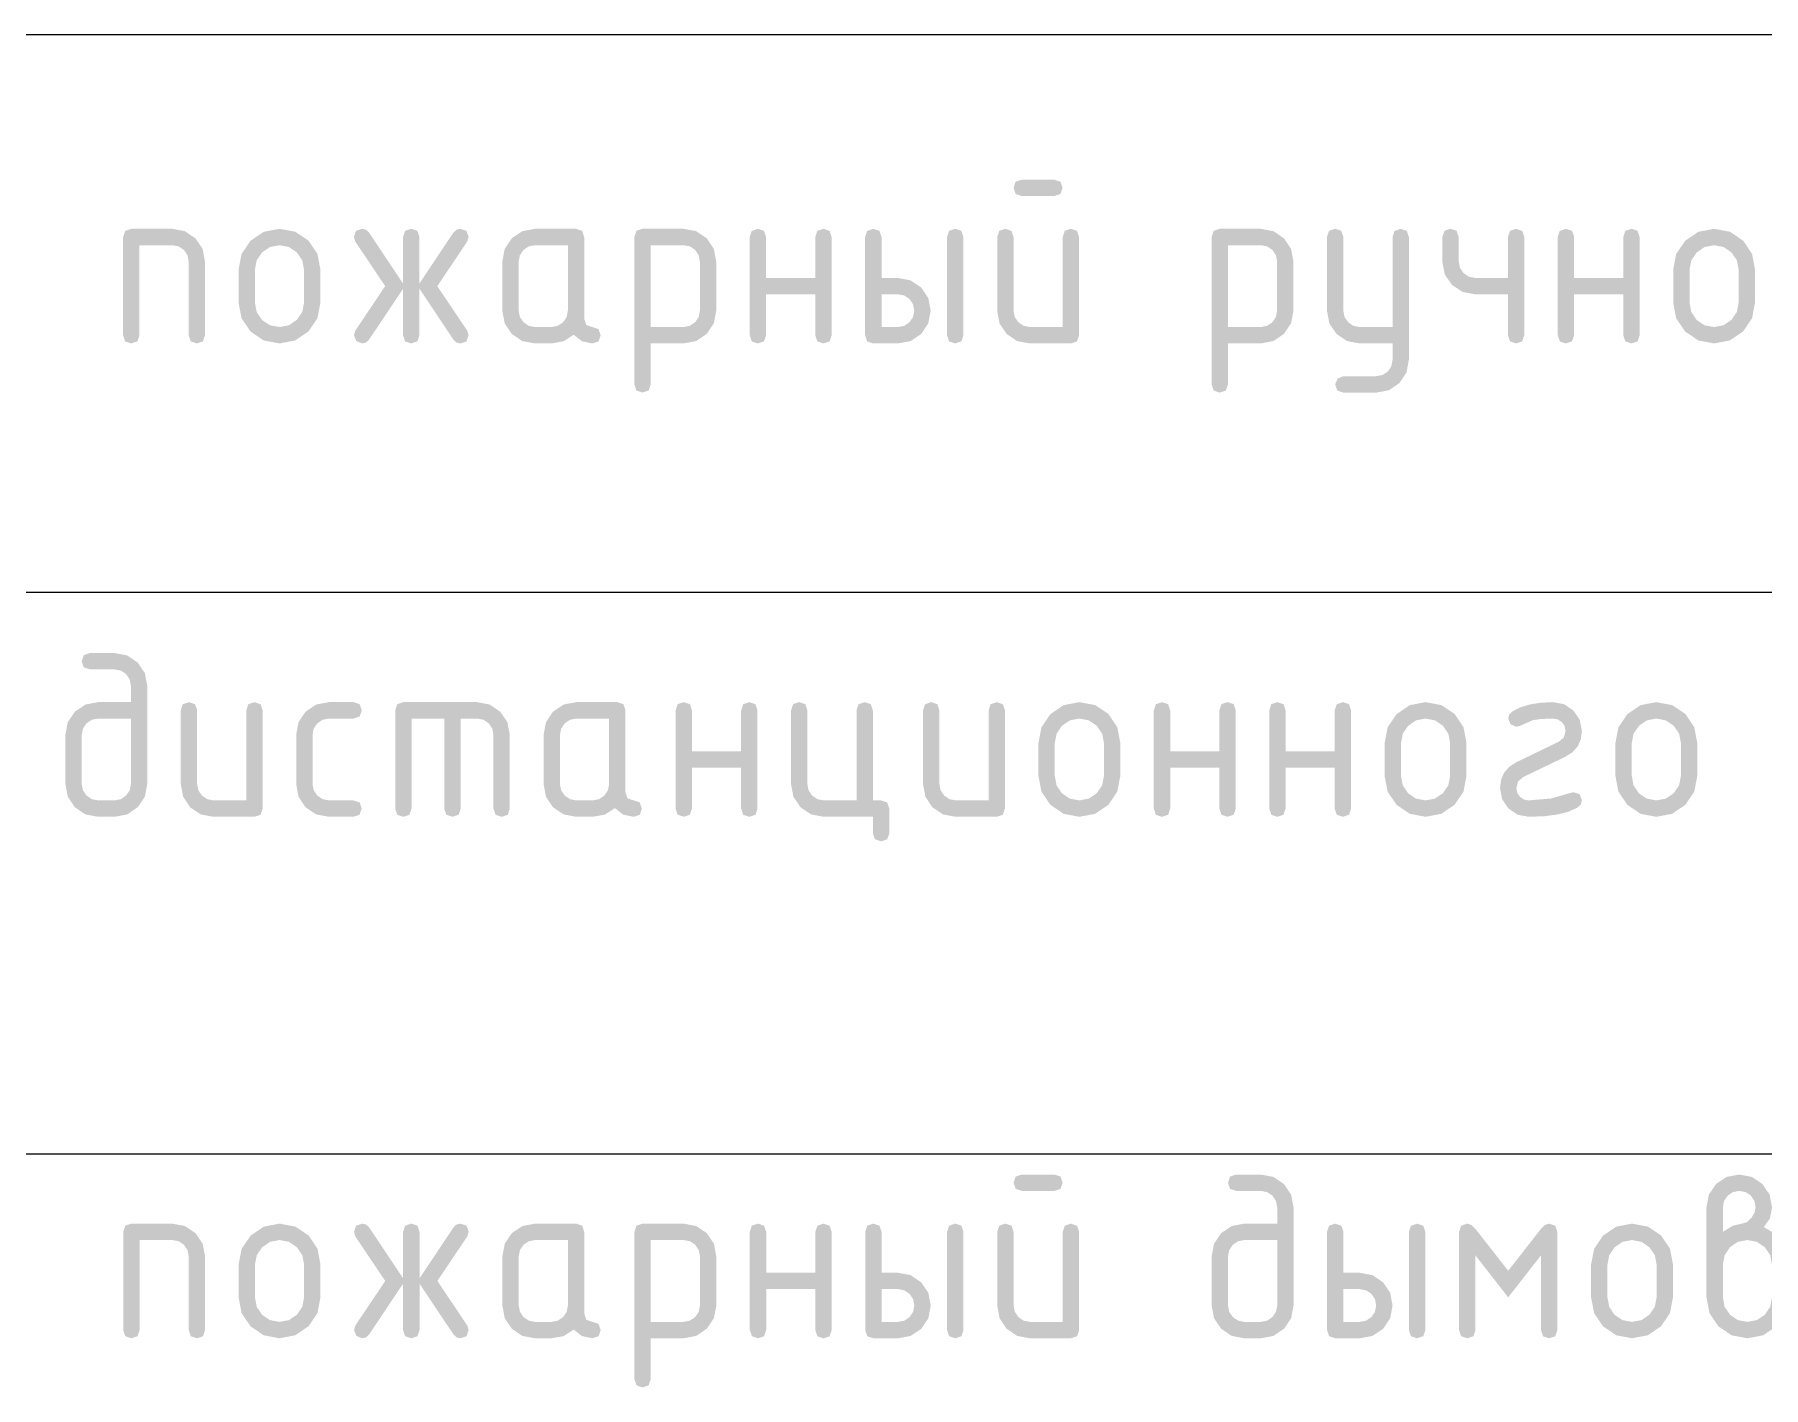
# Model space of a CAD drawing. Header units: millimetres. Extents: x 0 to 420, y 0 to 297.
# Drawn here: x 47.54 to 65.78, y 17.94 to 32.22 of the extents above; entities that cross this region are included whole.
import ezdxf

# ---------------------------------------------------------------- set-up
doc = ezdxf.new("R2010")
doc.units = ezdxf.units.MM

msp = doc.modelspace()

# ---------------------------------------------------------------- hatches: boundary and pattern name
h = msp.add_hatch(color=7)
h.paths.add_polyline_path([(58.564304, 30.079377), (58.564304, 29.042541), (58.542531, 28.977566), (58.477764, 28.956), (58.046162, 28.956), (57.911872, 28.980873), (57.80032, 29.05577), (57.725424, 29.167322), (57.70055, 29.301612), (57.70055, 30.079377), (57.722047, 30.144144), (57.78654, 30.165917), (57.851307, 30.144144), (57.87308, 30.079377), (57.87308, 29.301612), (57.885621, 29.235742), (57.923792, 29.179793), (57.980016, 29.141622), (58.046162, 29.129081), (58.391774, 29.129081), (58.391774, 30.079377), (58.413271, 30.144144), (58.477764, 30.165917), (58.542531, 30.144144)], flags=0)
h.paths.add_polyline_path([(58.30358, 30.511529), (57.959621, 30.511529), (57.894647, 30.533027), (57.87308, 30.597519), (57.894647, 30.662287), (57.959621, 30.68406), (58.30358, 30.68406), (58.368347, 30.662287), (58.39012, 30.597519), (58.368347, 30.533027)], flags=0)
for points in [[(48.479306, 29.042541), (48.479306, 30.079377), (48.500804, 30.144144), (48.565296, 30.165917), (48.997449, 30.165917), (49.130567, 30.140699), (49.242188, 30.065045), (49.317843, 29.953424), (49.343061, 29.820305), (49.343061, 29.042541), (49.321288, 28.977566), (49.25652, 28.956), (49.192028, 28.977566), (49.17053, 29.042541), (49.17053, 29.820305), (49.157852, 29.887554), (49.12037, 29.943226), (49.064697, 29.980433), (48.997449, 29.992836), (48.651837, 29.992836), (48.651837, 29.042541), (48.630064, 28.977566), (48.565296, 28.956), (48.500804, 28.977566)], [(51.432332, 29.533122), (51.072388, 28.994034), (51.041865, 28.965508), (51.000179, 28.956), (50.939546, 28.981356), (50.91419, 29.042541), (50.928521, 29.091048), (51.243816, 29.560683), (50.928521, 30.03087), (50.91419, 30.079377), (50.935687, 30.144144), (51.000179, 30.165917), (51.041865, 30.156409), (51.072388, 30.127884), (51.432332, 29.588244), (51.432332, 30.079377), (51.453898, 30.144144), (51.518873, 30.165917), (51.583641, 30.144144), (51.605414, 30.079377), (51.605414, 29.588244), (51.965357, 30.127884), (51.995605, 30.156409), (52.037015, 30.165917), (52.101783, 30.144144), (52.123556, 30.079377), (52.109224, 30.03087), (51.793929, 29.560683), (52.109224, 29.091048), (52.123556, 29.042541), (52.101783, 28.977566), (52.037015, 28.956), (51.995605, 28.965508), (51.965357, 28.994034), (51.605414, 29.533122), (51.605414, 29.042541), (51.583641, 28.977566), (51.518873, 28.956), (51.453898, 28.977566), (51.432332, 29.042541)], [(55.262734, 29.474693), (55.262734, 29.042541), (55.240961, 28.977566), (55.176193, 28.956), (55.111701, 28.977566), (55.090204, 29.042541), (55.090204, 30.079377), (55.111701, 30.144144), (55.176193, 30.165917), (55.240961, 30.144144), (55.262734, 30.079377), (55.262734, 29.647224), (55.781428, 29.647224), (55.781428, 30.079377), (55.802925, 30.144144), (55.867417, 30.165917), (55.932185, 30.144144), (55.953958, 30.079377), (55.953958, 29.042541), (55.932185, 28.977566), (55.867417, 28.956), (55.802925, 28.977566), (55.781428, 29.042541), (55.781428, 29.474693)], [(61.871336, 28.780713), (61.871336, 28.956), (61.525724, 28.956), (61.391434, 28.981218), (61.279882, 29.056872), (61.204985, 29.168493), (61.180112, 29.301612), (61.180112, 30.079377), (61.201609, 30.144144), (61.266101, 30.165917), (61.330869, 30.144144), (61.352642, 30.079377), (61.352642, 29.301612), (61.365182, 29.235742), (61.403354, 29.179793), (61.459578, 29.141622), (61.525724, 29.129081), (61.871336, 29.129081), (61.871336, 30.079377), (61.892833, 30.144144), (61.957325, 30.165917), (62.022093, 30.144144), (62.043866, 30.079377), (62.043866, 28.782918), (62.019061, 28.6498), (61.944647, 28.538179), (61.834542, 28.462524), (61.702113, 28.437306), (61.352642, 28.437306), (61.287668, 28.459079), (61.266101, 28.523847), (61.292009, 28.584481), (61.352642, 28.610388), (61.698254, 28.610388), (61.765502, 28.622652), (61.821175, 28.658895), (61.858658, 28.71381)], [(63.261308, 30.079377), (63.261308, 29.042541), (63.239535, 28.977566), (63.174767, 28.956), (63.110275, 28.977566), (63.088777, 29.042541), (63.088777, 29.474693), (62.743166, 29.474693), (62.610529, 29.499498), (62.498977, 29.573912), (62.422841, 29.683466), (62.397554, 29.813691), (62.397554, 30.079377), (62.419051, 30.144144), (62.483543, 30.165917), (62.548311, 30.144144), (62.570084, 30.079377), (62.570084, 29.820305), (62.582624, 29.75416), (62.620796, 29.697936), (62.67702, 29.659764), (62.743166, 29.647224), (63.088777, 29.647224), (63.088777, 30.079377), (63.110275, 30.144144), (63.174767, 30.165917), (63.239535, 30.144144)], [(63.787526, 29.474693), (63.787526, 29.042541), (63.765753, 28.977566), (63.700985, 28.956), (63.636493, 28.977566), (63.614995, 29.042541), (63.614995, 30.079377), (63.636493, 30.144144), (63.700985, 30.165917), (63.765753, 30.144144), (63.787526, 30.079377), (63.787526, 29.647224), (64.306219, 29.647224), (64.306219, 30.079377), (64.327717, 30.144144), (64.392209, 30.165917), (64.456977, 30.144144), (64.47875, 30.079377), (64.47875, 29.042541), (64.456977, 28.977566), (64.392209, 28.956), (64.327717, 28.977566), (64.306219, 29.042541), (64.306219, 29.474693)], [(49.951096, 25.084043), (49.951096, 24.047207), (49.929323, 23.982233), (49.864556, 23.960667), (49.432954, 23.960667), (49.298664, 23.98554), (49.187112, 24.060437), (49.112216, 24.171989), (49.087342, 24.306279), (49.087342, 25.084043), (49.10884, 25.148811), (49.173332, 25.170584), (49.2381, 25.148811), (49.259873, 25.084043), (49.259873, 24.306279), (49.272413, 24.240408), (49.310584, 24.18446), (49.366808, 24.146288), (49.432954, 24.133748), (49.778566, 24.133748), (49.778566, 25.084043), (49.800063, 25.148811), (49.864556, 25.170584), (49.929323, 25.148811)], [(50.477314, 24.824972), (50.477314, 24.306279), (50.489854, 24.240408), (50.528026, 24.18446), (50.58425, 24.146288), (50.650396, 24.133748), (50.909467, 24.133748), (50.974235, 24.111975), (50.996008, 24.047207), (50.974235, 23.982233), (50.909467, 23.960667), (50.650396, 23.960667), (50.516106, 23.98554), (50.404554, 24.060437), (50.329657, 24.171989), (50.304784, 24.306279), (50.304784, 24.824972), (50.329657, 24.958573), (50.404554, 25.070263), (50.516106, 25.145435), (50.650396, 25.170584), (50.909467, 25.170584), (50.974235, 25.148811), (50.996008, 25.084043), (50.974235, 25.019069), (50.909467, 24.997503), (50.650396, 24.997503), (50.583354, 24.984756), (50.527475, 24.946791), (50.489785, 24.891049)], [(51.435452, 25.170584), (52.213217, 25.170584), (52.346335, 25.145366), (52.457956, 25.069712), (52.53361, 24.958091), (52.558829, 24.824972), (52.558829, 24.047207), (52.537056, 23.982233), (52.472288, 23.960667), (52.407796, 23.982233), (52.386298, 24.047207), (52.386298, 24.824972), (52.37362, 24.89222), (52.336138, 24.947893), (52.280465, 24.9851), (52.213217, 24.997503), (52.040686, 24.997503), (52.040686, 24.047207), (52.018913, 23.982233), (51.954145, 23.960667), (51.889171, 23.982233), (51.867605, 24.047207), (51.867605, 24.997503), (51.521993, 24.997503), (51.521993, 24.047207), (51.50022, 23.982233), (51.435452, 23.960667), (51.37096, 23.982233), (51.349462, 24.047207), (51.349462, 25.084043), (51.37096, 25.148811)], [(54.480565, 24.47936), (54.480565, 24.047207), (54.458792, 23.982233), (54.394024, 23.960667), (54.329532, 23.982233), (54.308035, 24.047207), (54.308035, 25.084043), (54.329532, 25.148811), (54.394024, 25.170584), (54.458792, 25.148811), (54.480565, 25.084043), (54.480565, 24.651891), (54.999259, 24.651891), (54.999259, 25.084043), (55.020756, 25.148811), (55.085248, 25.170584), (55.150016, 25.148811), (55.171789, 25.084043), (55.171789, 24.047207), (55.150016, 23.982233), (55.085248, 23.960667), (55.020756, 23.982233), (54.999259, 24.047207), (54.999259, 24.47936)], [(56.475771, 24.133748), (56.540539, 24.111975), (56.562312, 24.047207), (56.562312, 23.787585), (56.540539, 23.723093), (56.475771, 23.701595), (56.410797, 23.723093), (56.389231, 23.787585), (56.389231, 23.960667), (55.871088, 23.960667), (55.736798, 23.985885), (55.625246, 24.061539), (55.55035, 24.17316), (55.525476, 24.306279), (55.525476, 25.084043), (55.546974, 25.148811), (55.611466, 25.170584), (55.676234, 25.148811), (55.698007, 25.084043), (55.698007, 24.306279), (55.710547, 24.240408), (55.748718, 24.18446), (55.804942, 24.146288), (55.871088, 24.133748), (56.2167, 24.133748), (56.2167, 25.084043), (56.238198, 25.148811), (56.30269, 25.170584), (56.367458, 25.148811), (56.389231, 25.084043), (56.389231, 24.133748)], [(57.782135, 25.084043), (57.782135, 24.047207), (57.760362, 23.982233), (57.695594, 23.960667), (57.263993, 23.960667), (57.129703, 23.98554), (57.018151, 24.060437), (56.943254, 24.171989), (56.918381, 24.306279), (56.918381, 25.084043), (56.939878, 25.148811), (57.00437, 25.170584), (57.069138, 25.148811), (57.090911, 25.084043), (57.090911, 24.306279), (57.103451, 24.240408), (57.141623, 24.18446), (57.197847, 24.146288), (57.263993, 24.133748), (57.609605, 24.133748), (57.609605, 25.084043), (57.631102, 25.148811), (57.695594, 25.170584), (57.760362, 25.148811)], [(59.525795, 24.47936), (59.525795, 24.047207), (59.504022, 23.982233), (59.439254, 23.960667), (59.374762, 23.982233), (59.353264, 24.047207), (59.353264, 25.084043), (59.374762, 25.148811), (59.439254, 25.170584), (59.504022, 25.148811), (59.525795, 25.084043), (59.525795, 24.651891), (60.044488, 24.651891), (60.044488, 25.084043), (60.065986, 25.148811), (60.130478, 25.170584), (60.195246, 25.148811), (60.217019, 25.084043), (60.217019, 24.047207), (60.195246, 23.982233), (60.130478, 23.960667), (60.065986, 23.982233), (60.044488, 24.047207), (60.044488, 24.47936)], [(60.743236, 24.47936), (60.743236, 24.047207), (60.721463, 23.982233), (60.656696, 23.960667), (60.592203, 23.982233), (60.570706, 24.047207), (60.570706, 25.084043), (60.592203, 25.148811), (60.656696, 25.170584), (60.721463, 25.148811), (60.743236, 25.084043), (60.743236, 24.651891), (61.26193, 24.651891), (61.26193, 25.084043), (61.283427, 25.148811), (61.347919, 25.170584), (61.412687, 25.148811), (61.43446, 25.084043), (61.43446, 24.047207), (61.412687, 23.982233), (61.347919, 23.960667), (61.283427, 23.982233), (61.26193, 24.047207), (61.26193, 24.47936)], [(63.782803, 24.219738), (63.847571, 24.19824), (63.869344, 24.133748), (63.857079, 24.0891), (63.820837, 24.056027), (63.726467, 24.014152), (63.609515, 23.984369), (63.469928, 23.966575), (63.307655, 23.960667), (63.191211, 23.982646), (63.093784, 24.048861), (63.027569, 24.146771), (63.005589, 24.263284), (63.016347, 24.351349), (63.048653, 24.426237), (63.10256, 24.487999), (63.17812, 24.536687), (63.625707, 24.752763), (63.679037, 24.798583), (63.696813, 24.867967), (63.687305, 24.917438), (63.65878, 24.959469), (63.61668, 24.987994), (63.566727, 24.997503), (63.438156, 24.992955), (63.348445, 24.979312), (63.21891, 24.921435), (63.17812, 24.910962), (63.117486, 24.936869), (63.091579, 24.997503), (63.102879, 25.040084), (63.13733, 25.07357), (63.221166, 25.115936), (63.320609, 25.146262), (63.435761, 25.164495), (63.566727, 25.170584), (63.682964, 25.148329), (63.780598, 25.081838), (63.847088, 24.984204), (63.869344, 24.867967), (63.858406, 24.779592), (63.82566, 24.7046), (63.77121, 24.642942), (63.69516, 24.594564), (63.251431, 24.380693), (63.196379, 24.333564), (63.17812, 24.263284), (63.187628, 24.213123), (63.216154, 24.171231), (63.257977, 24.142981), (63.307655, 24.133748), (63.544678, 24.153592), (63.750281, 24.213123)], [(48.479971, 18.543874), (48.479971, 19.58071), (48.501468, 19.645478), (48.565961, 19.667251), (48.998113, 19.667251), (49.131232, 19.642033), (49.242853, 19.566378), (49.318507, 19.454757), (49.343725, 19.321639), (49.343725, 18.543874), (49.321952, 18.4789), (49.257185, 18.457333), (49.192692, 18.4789), (49.171195, 18.543874), (49.171195, 19.321639), (49.158517, 19.388887), (49.121034, 19.44456), (49.065362, 19.481767), (48.998113, 19.494169), (48.652501, 19.494169), (48.652501, 18.543874), (48.630728, 18.4789), (48.565961, 18.457333), (48.501468, 18.4789)], [(51.432997, 19.034456), (51.073053, 18.495367), (51.04253, 18.466842), (51.000844, 18.457333), (50.94021, 18.482689), (50.914854, 18.543874), (50.929186, 18.592381), (51.244481, 19.062016), (50.929186, 19.532203), (50.914854, 19.58071), (50.936352, 19.645478), (51.000844, 19.667251), (51.04253, 19.657742), (51.073053, 19.629217), (51.432997, 19.089577), (51.432997, 19.58071), (51.454563, 19.645478), (51.519538, 19.667251), (51.584305, 19.645478), (51.606078, 19.58071), (51.606078, 19.089577), (51.966022, 19.629217), (51.99627, 19.657742), (52.03768, 19.667251), (52.102448, 19.645478), (52.124221, 19.58071), (52.109889, 19.532203), (51.794594, 19.062016), (52.109889, 18.592381), (52.124221, 18.543874), (52.102448, 18.4789), (52.03768, 18.457333), (51.99627, 18.466842), (51.966022, 18.495367), (51.606078, 19.034456), (51.606078, 18.543874), (51.584305, 18.4789), (51.519538, 18.457333), (51.454563, 18.4789), (51.432997, 18.543874)], [(55.263399, 18.976027), (55.263399, 18.543874), (55.241626, 18.4789), (55.176858, 18.457333), (55.112366, 18.4789), (55.090868, 18.543874), (55.090868, 19.58071), (55.112366, 19.645478), (55.176858, 19.667251), (55.241626, 19.645478), (55.263399, 19.58071), (55.263399, 19.148557), (55.782092, 19.148557), (55.782092, 19.58071), (55.80359, 19.645478), (55.868082, 19.667251), (55.93285, 19.645478), (55.954623, 19.58071), (55.954623, 18.543874), (55.93285, 18.4789), (55.868082, 18.457333), (55.80359, 18.4789), (55.782092, 18.543874), (55.782092, 18.976027)], [(63.091823, 18.889486), (62.746211, 19.332112), (62.746211, 18.543874), (62.724438, 18.4789), (62.659671, 18.457333), (62.595178, 18.4789), (62.573681, 18.543874), (62.573681, 19.58071), (62.595178, 19.645478), (62.659671, 19.667251), (62.702941, 19.653333), (62.746211, 19.612129), (63.091823, 19.169503), (63.437435, 19.612129), (63.480499, 19.653333), (63.523976, 19.667251), (63.588744, 19.645478), (63.610517, 19.58071), (63.610517, 18.543874), (63.588744, 18.4789), (63.523976, 18.457333), (63.459002, 18.4789), (63.437435, 18.543874), (63.437435, 19.332112)]]:
    msp.add_hatch(color=7).paths.add_polyline_path(points, flags=0)
h = msp.add_hatch(color=7)
h.paths.add_polyline_path([(49.696748, 29.388153), (49.696748, 29.733765), (49.728236, 29.899474), (49.822976, 30.039138), (49.962227, 30.134154), (50.12835, 30.165917), (50.295919, 30.134567), (50.435376, 30.040792), (50.529152, 29.901334), (50.560502, 29.733765), (50.560502, 29.388153), (50.528807, 29.221548), (50.434274, 29.082228), (50.294541, 28.987488), (50.12835, 28.956), (49.962227, 28.987488), (49.822976, 29.082228), (49.728236, 29.221548)], flags=0)
h.paths.add_polyline_path([(50.387972, 29.388153), (50.387972, 29.733765), (50.368955, 29.833121), (50.311904, 29.916768), (50.227982, 29.973819), (50.12835, 29.992836), (50.028993, 29.973819), (49.945346, 29.916768), (49.888295, 29.833121), (49.869278, 29.733765), (49.869278, 29.388153), (49.887951, 29.287625), (49.944244, 29.204047), (50.027822, 29.147754), (50.12835, 29.129081), (50.227982, 29.147823), (50.311904, 29.204598), (50.368955, 29.288521)], flags=0)
h = msp.add_hatch(color=7)
h.paths.add_polyline_path([(53.171082, 29.992836), (52.82547, 29.992836), (52.758428, 29.980089), (52.702549, 29.942124), (52.664859, 29.886382), (52.652388, 29.820305), (52.652388, 29.301612), (52.664928, 29.235742), (52.7031, 29.179793), (52.759324, 29.141622), (52.82547, 29.129081), (52.998, 29.129081), (53.064559, 29.141553), (53.12037, 29.179242), (53.158335, 29.234639), (53.171082, 29.301612)], flags=0)
h.paths.add_polyline_path([(53.516693, 29.042541), (53.49492, 28.977566), (53.430153, 28.956), (53.320254, 28.978806), (53.232266, 29.047502), (53.125882, 28.978806), (52.998, 28.956), (52.82547, 28.956), (52.69118, 28.980873), (52.579628, 29.05577), (52.504731, 29.167322), (52.479858, 29.301612), (52.479858, 29.820305), (52.504731, 29.953906), (52.579628, 30.065596), (52.69118, 30.140768), (52.82547, 30.165917), (53.257071, 30.165917), (53.321839, 30.144144), (53.343612, 30.079377), (53.343612, 29.215071), (53.365178, 29.150579), (53.430153, 29.129081), (53.49492, 29.107308)], flags=0)
h = msp.add_hatch(color=7)
h.paths.add_polyline_path([(53.872762, 30.079377), (53.894259, 30.144144), (53.958752, 30.165917), (54.390904, 30.165917), (54.524919, 30.140768), (54.636195, 30.065596), (54.711367, 29.953906), (54.736516, 29.820305), (54.736516, 29.301612), (54.711367, 29.168493), (54.636195, 29.056872), (54.524919, 28.981218), (54.390904, 28.956), (54.045292, 28.956), (54.045292, 28.523847), (54.023519, 28.459079), (53.958752, 28.437306), (53.894259, 28.459079), (53.872762, 28.523847)], flags=0)
h.paths.add_polyline_path([(54.045292, 29.992836), (54.045292, 29.129081), (54.390904, 29.129081), (54.457464, 29.141553), (54.513274, 29.179242), (54.551239, 29.234639), (54.563986, 29.301612), (54.563986, 29.820305), (54.551308, 29.887554), (54.513825, 29.943226), (54.458153, 29.980433), (54.390904, 29.992836)], flags=0)
h = msp.add_hatch(color=7)
h.paths.add_polyline_path([(56.998869, 29.301612), (56.97372, 29.167322), (56.898548, 29.05577), (56.786858, 28.980873), (56.653257, 28.956), (56.393635, 28.956), (56.329143, 28.977566), (56.307645, 29.042541), (56.307645, 30.079377), (56.329143, 30.144144), (56.393635, 30.165917), (56.458403, 30.144144), (56.480176, 30.079377), (56.480176, 29.647224), (56.653257, 29.647224), (56.786858, 29.622075), (56.898548, 29.546903), (56.97372, 29.435626)], flags=0)
h.paths.add_polyline_path([(56.825788, 29.301612), (56.813386, 29.36886), (56.776178, 29.424533), (56.720506, 29.462016), (56.653257, 29.474693), (56.480176, 29.474693), (56.480176, 29.129081), (56.653257, 29.129081), (56.719334, 29.141553), (56.775076, 29.179242), (56.813041, 29.234639)], flags=0)
h.paths.add_polyline_path([(57.1714, 30.079377), (57.192966, 30.144144), (57.257941, 30.165917), (57.322708, 30.144144), (57.344481, 30.079377), (57.344481, 29.042541), (57.322708, 28.977566), (57.257941, 28.956), (57.192966, 28.977566), (57.1714, 29.042541)], flags=0)
h = msp.add_hatch(color=7)
h.paths.add_polyline_path([(59.96267, 30.079377), (59.984167, 30.144144), (60.04866, 30.165917), (60.480812, 30.165917), (60.614827, 30.140768), (60.726103, 30.065596), (60.801275, 29.953906), (60.826424, 29.820305), (60.826424, 29.301612), (60.801275, 29.168493), (60.726103, 29.056872), (60.614827, 28.981218), (60.480812, 28.956), (60.1352, 28.956), (60.1352, 28.523847), (60.113427, 28.459079), (60.04866, 28.437306), (59.984167, 28.459079), (59.96267, 28.523847)], flags=0)
h.paths.add_polyline_path([(60.1352, 29.992836), (60.1352, 29.129081), (60.480812, 29.129081), (60.547372, 29.141553), (60.603182, 29.179242), (60.641147, 29.234639), (60.653894, 29.301612), (60.653894, 29.820305), (60.641216, 29.887554), (60.603733, 29.943226), (60.548061, 29.980433), (60.480812, 29.992836)], flags=0)
h = msp.add_hatch(color=7)
h.paths.add_polyline_path([(64.832437, 29.388153), (64.832437, 29.733765), (64.863925, 29.899474), (64.958665, 30.039138), (65.097916, 30.134154), (65.264039, 30.165917), (65.431608, 30.134567), (65.571065, 30.040792), (65.664841, 29.901334), (65.696191, 29.733765), (65.696191, 29.388153), (65.664496, 29.221548), (65.569963, 29.082228), (65.43023, 28.987488), (65.264039, 28.956), (65.097916, 28.987488), (64.958665, 29.082228), (64.863925, 29.221548)], flags=0)
h.paths.add_polyline_path([(65.523661, 29.388153), (65.523661, 29.733765), (65.504644, 29.833121), (65.447593, 29.916768), (65.363671, 29.973819), (65.264039, 29.992836), (65.164682, 29.973819), (65.081035, 29.916768), (65.023984, 29.833121), (65.004967, 29.733765), (65.004967, 29.388153), (65.02364, 29.287625), (65.079933, 29.204047), (65.163511, 29.147754), (65.264039, 29.129081), (65.363671, 29.147823), (65.447593, 29.204598), (65.504644, 29.288521)], flags=0)
h = msp.add_hatch(color=7)
h.paths.add_polyline_path([(48.733655, 25.343114), (48.733655, 24.306279), (48.708437, 24.171989), (48.632782, 24.060437), (48.521161, 23.98554), (48.388043, 23.960667), (48.215512, 23.960667), (48.081223, 23.985885), (47.96967, 24.061539), (47.894774, 24.17316), (47.8699, 24.306279), (47.8699, 24.824972), (47.894843, 24.958573), (47.970222, 25.070263), (48.081912, 25.145435), (48.215512, 25.170584), (48.561124, 25.170584), (48.561124, 25.343114), (48.548446, 25.410363), (48.510964, 25.466035), (48.455291, 25.503518), (48.388043, 25.516196), (48.128972, 25.516196), (48.063997, 25.537693), (48.042431, 25.602186), (48.063997, 25.666953), (48.128972, 25.688726), (48.388043, 25.688726), (48.522057, 25.663508), (48.633334, 25.587854), (48.708506, 25.476233)], flags=0)
h.paths.add_polyline_path([(48.561124, 24.306279), (48.561124, 24.997503), (48.215512, 24.997503), (48.148471, 24.984756), (48.092591, 24.946791), (48.054902, 24.891049), (48.042431, 24.824972), (48.042431, 24.306279), (48.054971, 24.240408), (48.093143, 24.18446), (48.149367, 24.146288), (48.215512, 24.133748), (48.388043, 24.133748), (48.454602, 24.146219), (48.510413, 24.183909), (48.548378, 24.239306)], flags=0)
h = msp.add_hatch(color=7)
h.paths.add_polyline_path([(53.606354, 24.997503), (53.260742, 24.997503), (53.1937, 24.984756), (53.137821, 24.946791), (53.100132, 24.891049), (53.08766, 24.824972), (53.08766, 24.306279), (53.100201, 24.240408), (53.138372, 24.18446), (53.194596, 24.146288), (53.260742, 24.133748), (53.433272, 24.133748), (53.499832, 24.146219), (53.555642, 24.183909), (53.593607, 24.239306), (53.606354, 24.306279)], flags=0)
h.paths.add_polyline_path([(53.951966, 24.047207), (53.930193, 23.982233), (53.865425, 23.960667), (53.755527, 23.983473), (53.667539, 24.052168), (53.561154, 23.983473), (53.433272, 23.960667), (53.260742, 23.960667), (53.126452, 23.98554), (53.0149, 24.060437), (52.940004, 24.171989), (52.91513, 24.306279), (52.91513, 24.824972), (52.940004, 24.958573), (53.0149, 25.070263), (53.126452, 25.145435), (53.260742, 25.170584), (53.692344, 25.170584), (53.757111, 25.148811), (53.778884, 25.084043), (53.778884, 24.219738), (53.800451, 24.155246), (53.865425, 24.133748), (53.930193, 24.111975)], flags=0)
h = msp.add_hatch(color=7)
h.paths.add_polyline_path([(58.135823, 24.392819), (58.135823, 24.738431), (58.167311, 24.90414), (58.262051, 25.043805), (58.401302, 25.13882), (58.567424, 25.170584), (58.734994, 25.139234), (58.874451, 25.045458), (58.968226, 24.906001), (58.999577, 24.738431), (58.999577, 24.392819), (58.967882, 24.226215), (58.873349, 24.086895), (58.733615, 23.992155), (58.567424, 23.960667), (58.401302, 23.992155), (58.262051, 24.086895), (58.167311, 24.226215)], flags=0)
h.paths.add_polyline_path([(58.827046, 24.392819), (58.827046, 24.738431), (58.80803, 24.837788), (58.750979, 24.921435), (58.667056, 24.978486), (58.567424, 24.997503), (58.468068, 24.978486), (58.384421, 24.921435), (58.32737, 24.837788), (58.308353, 24.738431), (58.308353, 24.392819), (58.327025, 24.292291), (58.383318, 24.208713), (58.466896, 24.152421), (58.567424, 24.133748), (58.667056, 24.152489), (58.750979, 24.209265), (58.80803, 24.293187)], flags=0)
h = msp.add_hatch(color=7)
h.paths.add_polyline_path([(61.788148, 24.392819), (61.788148, 24.738431), (61.819636, 24.90414), (61.914376, 25.043805), (62.053627, 25.13882), (62.219749, 25.170584), (62.387319, 25.139234), (62.526776, 25.045458), (62.620552, 24.906001), (62.651902, 24.738431), (62.651902, 24.392819), (62.620207, 24.226215), (62.525674, 24.086895), (62.385941, 23.992155), (62.219749, 23.960667), (62.053627, 23.992155), (61.914376, 24.086895), (61.819636, 24.226215)], flags=0)
h.paths.add_polyline_path([(62.479372, 24.392819), (62.479372, 24.738431), (62.460355, 24.837788), (62.403304, 24.921435), (62.319381, 24.978486), (62.219749, 24.997503), (62.120393, 24.978486), (62.036746, 24.921435), (61.979695, 24.837788), (61.960678, 24.738431), (61.960678, 24.392819), (61.97935, 24.292291), (62.035643, 24.208713), (62.119221, 24.152421), (62.219749, 24.133748), (62.319381, 24.152489), (62.403304, 24.209265), (62.460355, 24.293187)], flags=0)
h = msp.add_hatch(color=7)
h.paths.add_polyline_path([(64.223031, 24.392819), (64.223031, 24.738431), (64.254519, 24.90414), (64.349259, 25.043805), (64.48851, 25.13882), (64.654633, 25.170584), (64.822202, 25.139234), (64.96166, 25.045458), (65.055435, 24.906001), (65.086785, 24.738431), (65.086785, 24.392819), (65.055091, 24.226215), (64.960557, 24.086895), (64.820824, 23.992155), (64.654633, 23.960667), (64.48851, 23.992155), (64.349259, 24.086895), (64.254519, 24.226215)], flags=0)
h.paths.add_polyline_path([(64.914255, 24.392819), (64.914255, 24.738431), (64.895238, 24.837788), (64.838187, 24.921435), (64.754265, 24.978486), (64.654633, 24.997503), (64.555276, 24.978486), (64.471629, 24.921435), (64.414578, 24.837788), (64.395562, 24.738431), (64.395562, 24.392819), (64.414234, 24.292291), (64.470527, 24.208713), (64.554105, 24.152421), (64.654633, 24.133748), (64.754265, 24.152489), (64.838187, 24.209265), (64.895238, 24.293187)], flags=0)
h = msp.add_hatch(color=7)
h.paths.add_polyline_path([(58.564969, 19.58071), (58.564969, 18.543874), (58.543196, 18.4789), (58.478428, 18.457333), (58.046827, 18.457333), (57.912537, 18.482207), (57.800985, 18.557103), (57.726088, 18.668655), (57.701215, 18.802945), (57.701215, 19.58071), (57.722712, 19.645478), (57.787204, 19.667251), (57.851972, 19.645478), (57.873745, 19.58071), (57.873745, 18.802945), (57.886285, 18.737075), (57.924457, 18.681127), (57.980681, 18.642955), (58.046827, 18.630415), (58.392439, 18.630415), (58.392439, 19.58071), (58.413936, 19.645478), (58.478428, 19.667251), (58.543196, 19.645478)], flags=0)
h.paths.add_polyline_path([(58.304244, 20.012863), (57.960286, 20.012863), (57.895311, 20.03436), (57.873745, 20.098852), (57.895311, 20.16362), (57.960286, 20.185393), (58.304244, 20.185393), (58.369012, 20.16362), (58.390785, 20.098852), (58.369012, 20.03436)], flags=0)
h = msp.add_hatch(color=7)
h.paths.add_polyline_path([(60.827089, 19.839781), (60.827089, 18.802945), (60.801871, 18.668655), (60.726217, 18.557103), (60.614596, 18.482207), (60.481477, 18.457333), (60.308947, 18.457333), (60.174657, 18.482551), (60.063105, 18.558206), (59.988208, 18.669827), (59.963335, 18.802945), (59.963335, 19.321639), (59.988277, 19.45524), (60.063656, 19.56693), (60.175346, 19.642102), (60.308947, 19.667251), (60.654559, 19.667251), (60.654559, 19.839781), (60.641881, 19.907029), (60.604398, 19.962702), (60.548725, 20.000185), (60.481477, 20.012863), (60.222406, 20.012863), (60.157431, 20.03436), (60.135865, 20.098852), (60.157431, 20.16362), (60.222406, 20.185393), (60.481477, 20.185393), (60.615491, 20.160175), (60.726768, 20.084521), (60.80194, 19.9729)], flags=0)
h.paths.add_polyline_path([(60.654559, 18.802945), (60.654559, 19.494169), (60.308947, 19.494169), (60.241905, 19.481422), (60.186026, 19.443457), (60.148336, 19.387716), (60.135865, 19.321639), (60.135865, 18.802945), (60.148405, 18.737075), (60.186577, 18.681127), (60.242801, 18.642955), (60.308947, 18.630415), (60.481477, 18.630415), (60.548036, 18.642886), (60.603847, 18.680575), (60.641812, 18.735973)], flags=0)
h = msp.add_hatch(color=7)
h.paths.add_polyline_path([(65.356558, 19.58071), (65.461978, 19.645478), (65.558302, 19.667251), (65.609565, 19.682203), (65.657521, 19.727333), (65.691008, 19.783557), (65.70217, 19.839781), (65.689767, 19.907029), (65.65256, 19.962702), (65.596887, 20.000185), (65.529639, 20.012863), (65.462598, 20.000116), (65.406718, 19.962151), (65.369029, 19.90634), (65.356558, 19.839781)], flags=0)
h.paths.add_polyline_path([(65.78871, 19.631422), (65.895439, 19.566999), (65.977777, 19.473223), (66.030143, 19.359121), (66.047782, 19.235098), (66.047782, 18.889486), (66.016087, 18.722399), (65.921553, 18.58301), (65.78182, 18.488753), (65.615629, 18.457333), (65.449024, 18.488821), (65.309704, 18.583562), (65.215447, 18.722881), (65.184027, 18.889486), (65.184027, 19.839781), (65.20897, 19.973795), (65.284348, 20.085072), (65.396038, 20.160244), (65.529639, 20.185393), (65.66324, 20.160175), (65.77493, 20.084521), (65.850102, 19.9729), (65.875251, 19.839781), (65.853478, 19.722372)], flags=0)
h.paths.add_polyline_path([(65.875251, 18.889486), (65.875251, 19.235098), (65.856303, 19.334455), (65.799735, 19.418101), (65.715743, 19.475152), (65.615629, 19.494169), (65.515101, 19.475152), (65.431523, 19.418101), (65.37523, 19.334455), (65.356558, 19.235098), (65.356558, 18.889486), (65.37523, 18.788958), (65.431523, 18.70538), (65.515101, 18.649087), (65.615629, 18.630415), (65.715743, 18.649156), (65.799735, 18.705931), (65.856303, 18.789854)], flags=0)
h = msp.add_hatch(color=7)
h.paths.add_polyline_path([(49.697413, 18.889486), (49.697413, 19.235098), (49.728901, 19.400807), (49.823641, 19.540471), (49.962892, 19.635487), (50.129014, 19.667251), (50.296584, 19.6359), (50.436041, 19.542125), (50.529817, 19.402667), (50.561167, 19.235098), (50.561167, 18.889486), (50.529472, 18.722881), (50.434939, 18.583562), (50.295206, 18.488821), (50.129014, 18.457333), (49.962892, 18.488821), (49.823641, 18.583562), (49.728901, 18.722881)], flags=0)
h.paths.add_polyline_path([(50.388637, 18.889486), (50.388637, 19.235098), (50.36962, 19.334455), (50.312569, 19.418101), (50.228646, 19.475152), (50.129014, 19.494169), (50.029658, 19.475152), (49.946011, 19.418101), (49.88896, 19.334455), (49.869943, 19.235098), (49.869943, 18.889486), (49.888615, 18.788958), (49.944908, 18.70538), (50.028486, 18.649087), (50.129014, 18.630415), (50.228646, 18.649156), (50.312569, 18.705931), (50.36962, 18.789854)], flags=0)
h = msp.add_hatch(color=7)
h.paths.add_polyline_path([(53.171746, 19.494169), (52.826134, 19.494169), (52.759093, 19.481422), (52.703213, 19.443457), (52.665524, 19.387716), (52.653053, 19.321639), (52.653053, 18.802945), (52.665593, 18.737075), (52.703764, 18.681127), (52.759988, 18.642955), (52.826134, 18.630415), (52.998665, 18.630415), (53.065224, 18.642886), (53.121034, 18.680575), (53.158999, 18.735973), (53.171746, 18.802945)], flags=0)
h.paths.add_polyline_path([(53.517358, 18.543874), (53.495585, 18.4789), (53.430817, 18.457333), (53.320919, 18.48014), (53.232931, 18.548835), (53.126547, 18.48014), (52.998665, 18.457333), (52.826134, 18.457333), (52.691844, 18.482207), (52.580292, 18.557103), (52.505396, 18.668655), (52.480522, 18.802945), (52.480522, 19.321639), (52.505396, 19.45524), (52.580292, 19.56693), (52.691844, 19.642102), (52.826134, 19.667251), (53.257736, 19.667251), (53.322504, 19.645478), (53.344277, 19.58071), (53.344277, 18.716404), (53.365843, 18.651912), (53.430817, 18.630415), (53.495585, 18.608642)], flags=0)
h = msp.add_hatch(color=7)
h.paths.add_polyline_path([(53.873427, 19.58071), (53.894924, 19.645478), (53.959416, 19.667251), (54.391569, 19.667251), (54.525583, 19.642102), (54.63686, 19.56693), (54.712032, 19.45524), (54.737181, 19.321639), (54.737181, 18.802945), (54.712032, 18.669827), (54.63686, 18.558206), (54.525583, 18.482551), (54.391569, 18.457333), (54.045957, 18.457333), (54.045957, 18.02518), (54.024184, 17.960413), (53.959416, 17.93864), (53.894924, 17.960413), (53.873427, 18.02518)], flags=0)
h.paths.add_polyline_path([(54.045957, 19.494169), (54.045957, 18.630415), (54.391569, 18.630415), (54.458128, 18.642886), (54.513939, 18.680575), (54.551904, 18.735973), (54.564651, 18.802945), (54.564651, 19.321639), (54.551973, 19.388887), (54.51449, 19.44456), (54.458817, 19.481767), (54.391569, 19.494169)], flags=0)
h = msp.add_hatch(color=7)
h.paths.add_polyline_path([(56.999534, 18.802945), (56.974385, 18.668655), (56.899213, 18.557103), (56.787523, 18.482207), (56.653922, 18.457333), (56.3943, 18.457333), (56.329808, 18.4789), (56.30831, 18.543874), (56.30831, 19.58071), (56.329808, 19.645478), (56.3943, 19.667251), (56.459068, 19.645478), (56.480841, 19.58071), (56.480841, 19.148557), (56.653922, 19.148557), (56.787523, 19.123408), (56.899213, 19.048236), (56.974385, 18.936959)], flags=0)
h.paths.add_polyline_path([(56.826453, 18.802945), (56.81405, 18.870194), (56.776843, 18.925866), (56.72117, 18.963349), (56.653922, 18.976027), (56.480841, 18.976027), (56.480841, 18.630415), (56.653922, 18.630415), (56.719999, 18.642886), (56.775741, 18.680575), (56.813706, 18.735973)], flags=0)
h.paths.add_polyline_path([(57.172065, 19.58071), (57.193631, 19.645478), (57.258605, 19.667251), (57.323373, 19.645478), (57.345146, 19.58071), (57.345146, 18.543874), (57.323373, 18.4789), (57.258605, 18.457333), (57.193631, 18.4789), (57.172065, 18.543874)], flags=0)
h = msp.add_hatch(color=7)
h.paths.add_polyline_path([(61.872, 18.802945), (61.846851, 18.668655), (61.771679, 18.557103), (61.659989, 18.482207), (61.526389, 18.457333), (61.266766, 18.457333), (61.202274, 18.4789), (61.180777, 18.543874), (61.180777, 19.58071), (61.202274, 19.645478), (61.266766, 19.667251), (61.331534, 19.645478), (61.353307, 19.58071), (61.353307, 19.148557), (61.526389, 19.148557), (61.659989, 19.123408), (61.771679, 19.048236), (61.846851, 18.936959)], flags=0)
h.paths.add_polyline_path([(61.698919, 18.802945), (61.686517, 18.870194), (61.64931, 18.925866), (61.593637, 18.963349), (61.526389, 18.976027), (61.353307, 18.976027), (61.353307, 18.630415), (61.526389, 18.630415), (61.592465, 18.642886), (61.648207, 18.680575), (61.686172, 18.735973)], flags=0)
h.paths.add_polyline_path([(62.044531, 19.58071), (62.066097, 19.645478), (62.131072, 19.667251), (62.195839, 19.645478), (62.217612, 19.58071), (62.217612, 18.543874), (62.195839, 18.4789), (62.131072, 18.457333), (62.066097, 18.4789), (62.044531, 18.543874)], flags=0)
h = msp.add_hatch(color=7)
h.paths.add_polyline_path([(63.966586, 18.889486), (63.966586, 19.235098), (63.998074, 19.400807), (64.092814, 19.540471), (64.232065, 19.635487), (64.398187, 19.667251), (64.565757, 19.6359), (64.705214, 19.542125), (64.798989, 19.402667), (64.83034, 19.235098), (64.83034, 18.889486), (64.798645, 18.722881), (64.704112, 18.583562), (64.564378, 18.488821), (64.398187, 18.457333), (64.232065, 18.488821), (64.092814, 18.583562), (63.998074, 18.722881)], flags=0)
h.paths.add_polyline_path([(64.657809, 18.889486), (64.657809, 19.235098), (64.638793, 19.334455), (64.581742, 19.418101), (64.497819, 19.475152), (64.398187, 19.494169), (64.298831, 19.475152), (64.215184, 19.418101), (64.158133, 19.334455), (64.139116, 19.235098), (64.139116, 18.889486), (64.157788, 18.788958), (64.214081, 18.70538), (64.297659, 18.649087), (64.398187, 18.630415), (64.497819, 18.649156), (64.581742, 18.705931), (64.638793, 18.789854)], flags=0)

# ---------------------------------------------------------------- linework, layer by layer
at = {"color": 7, "lineweight": 0}
for points in [[(7.239, 32.215667), (121.708333, 32.215667)], [(7.239, 26.331333), (121.708333, 26.331333)], [(7.239, 20.404667), (121.708333, 20.404667)]]:
    msp.add_lwpolyline(points, dxfattribs=at)

doc.saveas('drawing.dxf')
